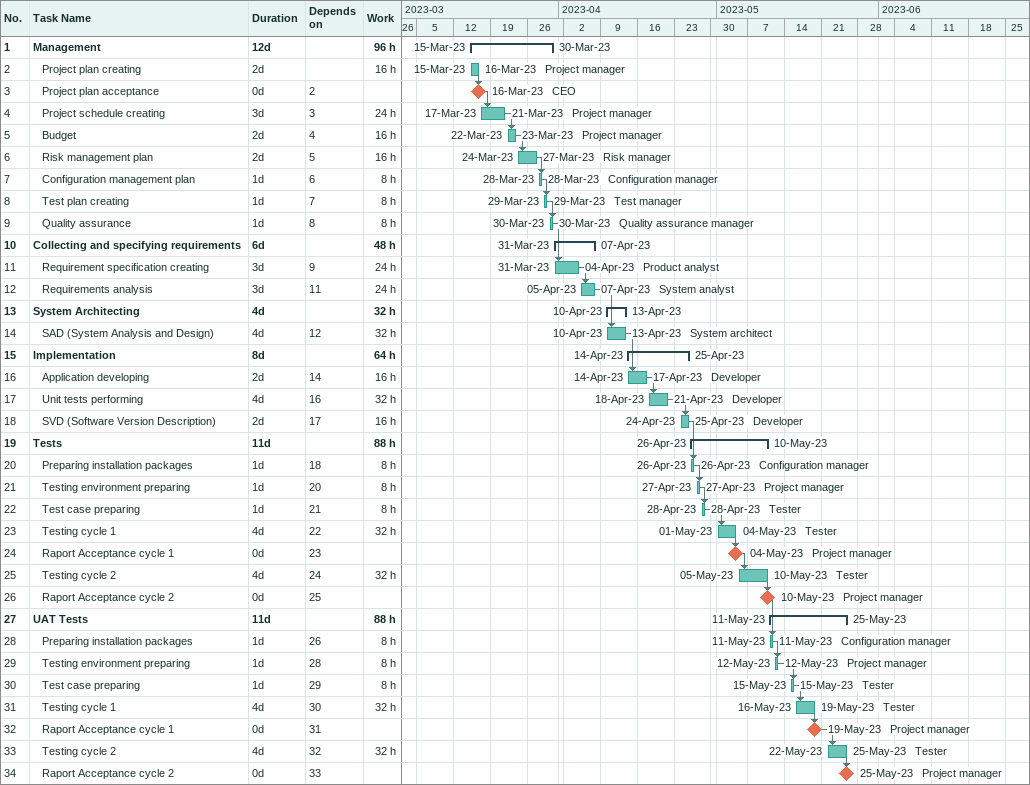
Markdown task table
| ID | Level | Task | Duration | Start | Finish | Predecessors | Resources | Work (h) |
|---|---|---|---|---|---|---|---|---|
| 1 | 1 | **Management** | 12d | 2023-03-15 | 2023-03-30 |  |  | 96 |
| 2 | 2 | Project plan creating | 2d | 2023-03-15 | 2023-03-16 |  | Project manager | 16 |
| 3 | 2 | Project plan acceptance | 0d | 2023-03-16 | 2023-03-16 | 2 | CEO |  |
| 4 | 2 | Project schedule creating | 3d | 2023-03-17 | 2023-03-21 | 3 | Project manager | 24 |
| 5 | 2 | Budget | 2d | 2023-03-22 | 2023-03-23 | 4 | Project manager | 16 |
| 6 | 2 | Risk management plan | 2d | 2023-03-24 | 2023-03-27 | 5 | Risk manager | 16 |
| 7 | 2 | Configuration management plan | 1d | 2023-03-28 | 2023-03-28 | 6 | Configuration manager | 8 |
| 8 | 2 | Test plan creating | 1d | 2023-03-29 | 2023-03-29 | 7 | Test manager | 8 |
| 9 | 2 | Quality assurance | 1d | 2023-03-30 | 2023-03-30 | 8 | Quality assurance manager | 8 |
| 10 | 1 | **Collecting and specifying requirements** | 6d | 2023-03-31 | 2023-04-07 |  |  | 48 |
| 11 | 2 | Requirement specification creating | 3d | 2023-03-31 | 2023-04-04 | 9 | Product analyst | 24 |
| 12 | 2 | Requirements analysis | 3d | 2023-04-05 | 2023-04-07 | 11 | System analyst | 24 |
| 13 | 1 | **System Architecting** | 4d | 2023-04-10 | 2023-04-13 |  |  | 32 |
| 14 | 2 | SAD (System Analysis and Design) | 4d | 2023-04-10 | 2023-04-13 | 12 | System architect | 32 |
| 15 | 1 | **Implementation** | 8d | 2023-04-14 | 2023-04-25 |  |  | 64 |
| 16 | 2 | Application developing | 2d | 2023-04-14 | 2023-04-17 | 14 | Developer | 16 |
| 17 | 2 | Unit tests performing | 4d | 2023-04-18 | 2023-04-21 | 16 | Developer | 32 |
| 18 | 2 | SVD (Software Version Description) | 2d | 2023-04-24 | 2023-04-25 | 17 | Developer | 16 |
| 19 | 1 | **Tests** | 11d | 2023-04-26 | 2023-05-10 |  |  | 88 |
| 20 | 2 | Preparing installation packages | 1d | 2023-04-26 | 2023-04-26 | 18 | Configuration manager | 8 |
| 21 | 2 | Testing environment preparing | 1d | 2023-04-27 | 2023-04-27 | 20 | Project manager | 8 |
| 22 | 2 | Test case preparing | 1d | 2023-04-28 | 2023-04-28 | 21 | Tester | 8 |
| 23 | 2 | Testing cycle 1 | 4d | 2023-05-01 | 2023-05-04 | 22 | Tester | 32 |
| 24 | 2 | Raport Acceptance cycle 1 | 0d | 2023-05-04 | 2023-05-04 | 23 | Project manager |  |
| 25 | 2 | Testing cycle 2 | 4d | 2023-05-05 | 2023-05-10 | 24 | Tester | 32 |
| 26 | 2 | Raport Acceptance cycle 2 | 0d | 2023-05-10 | 2023-05-10 | 25 | Project manager |  |
| 27 | 1 | **UAT Tests** | 11d | 2023-05-11 | 2023-05-25 |  |  | 88 |
| 28 | 2 | Preparing installation packages | 1d | 2023-05-11 | 2023-05-11 | 26 | Configuration manager | 8 |
| 29 | 2 | Testing environment preparing | 1d | 2023-05-12 | 2023-05-12 | 28 | Project manager | 8 |
| 30 | 2 | Test case preparing | 1d | 2023-05-15 | 2023-05-15 | 29 | Tester | 8 |
| 31 | 2 | Testing cycle 1 | 4d | 2023-05-16 | 2023-05-19 | 30 | Tester | 32 |
| 32 | 2 | Raport Acceptance cycle 1 | 0d | 2023-05-19 | 2023-05-19 | 31 | Project manager |  |
| 33 | 2 | Testing cycle 2 | 4d | 2023-05-22 | 2023-05-25 | 32 | Tester | 32 |
| 34 | 2 | Raport Acceptance cycle 2 | 0d | 2023-05-25 | 2023-05-25 | 33 | Project manager |  |
